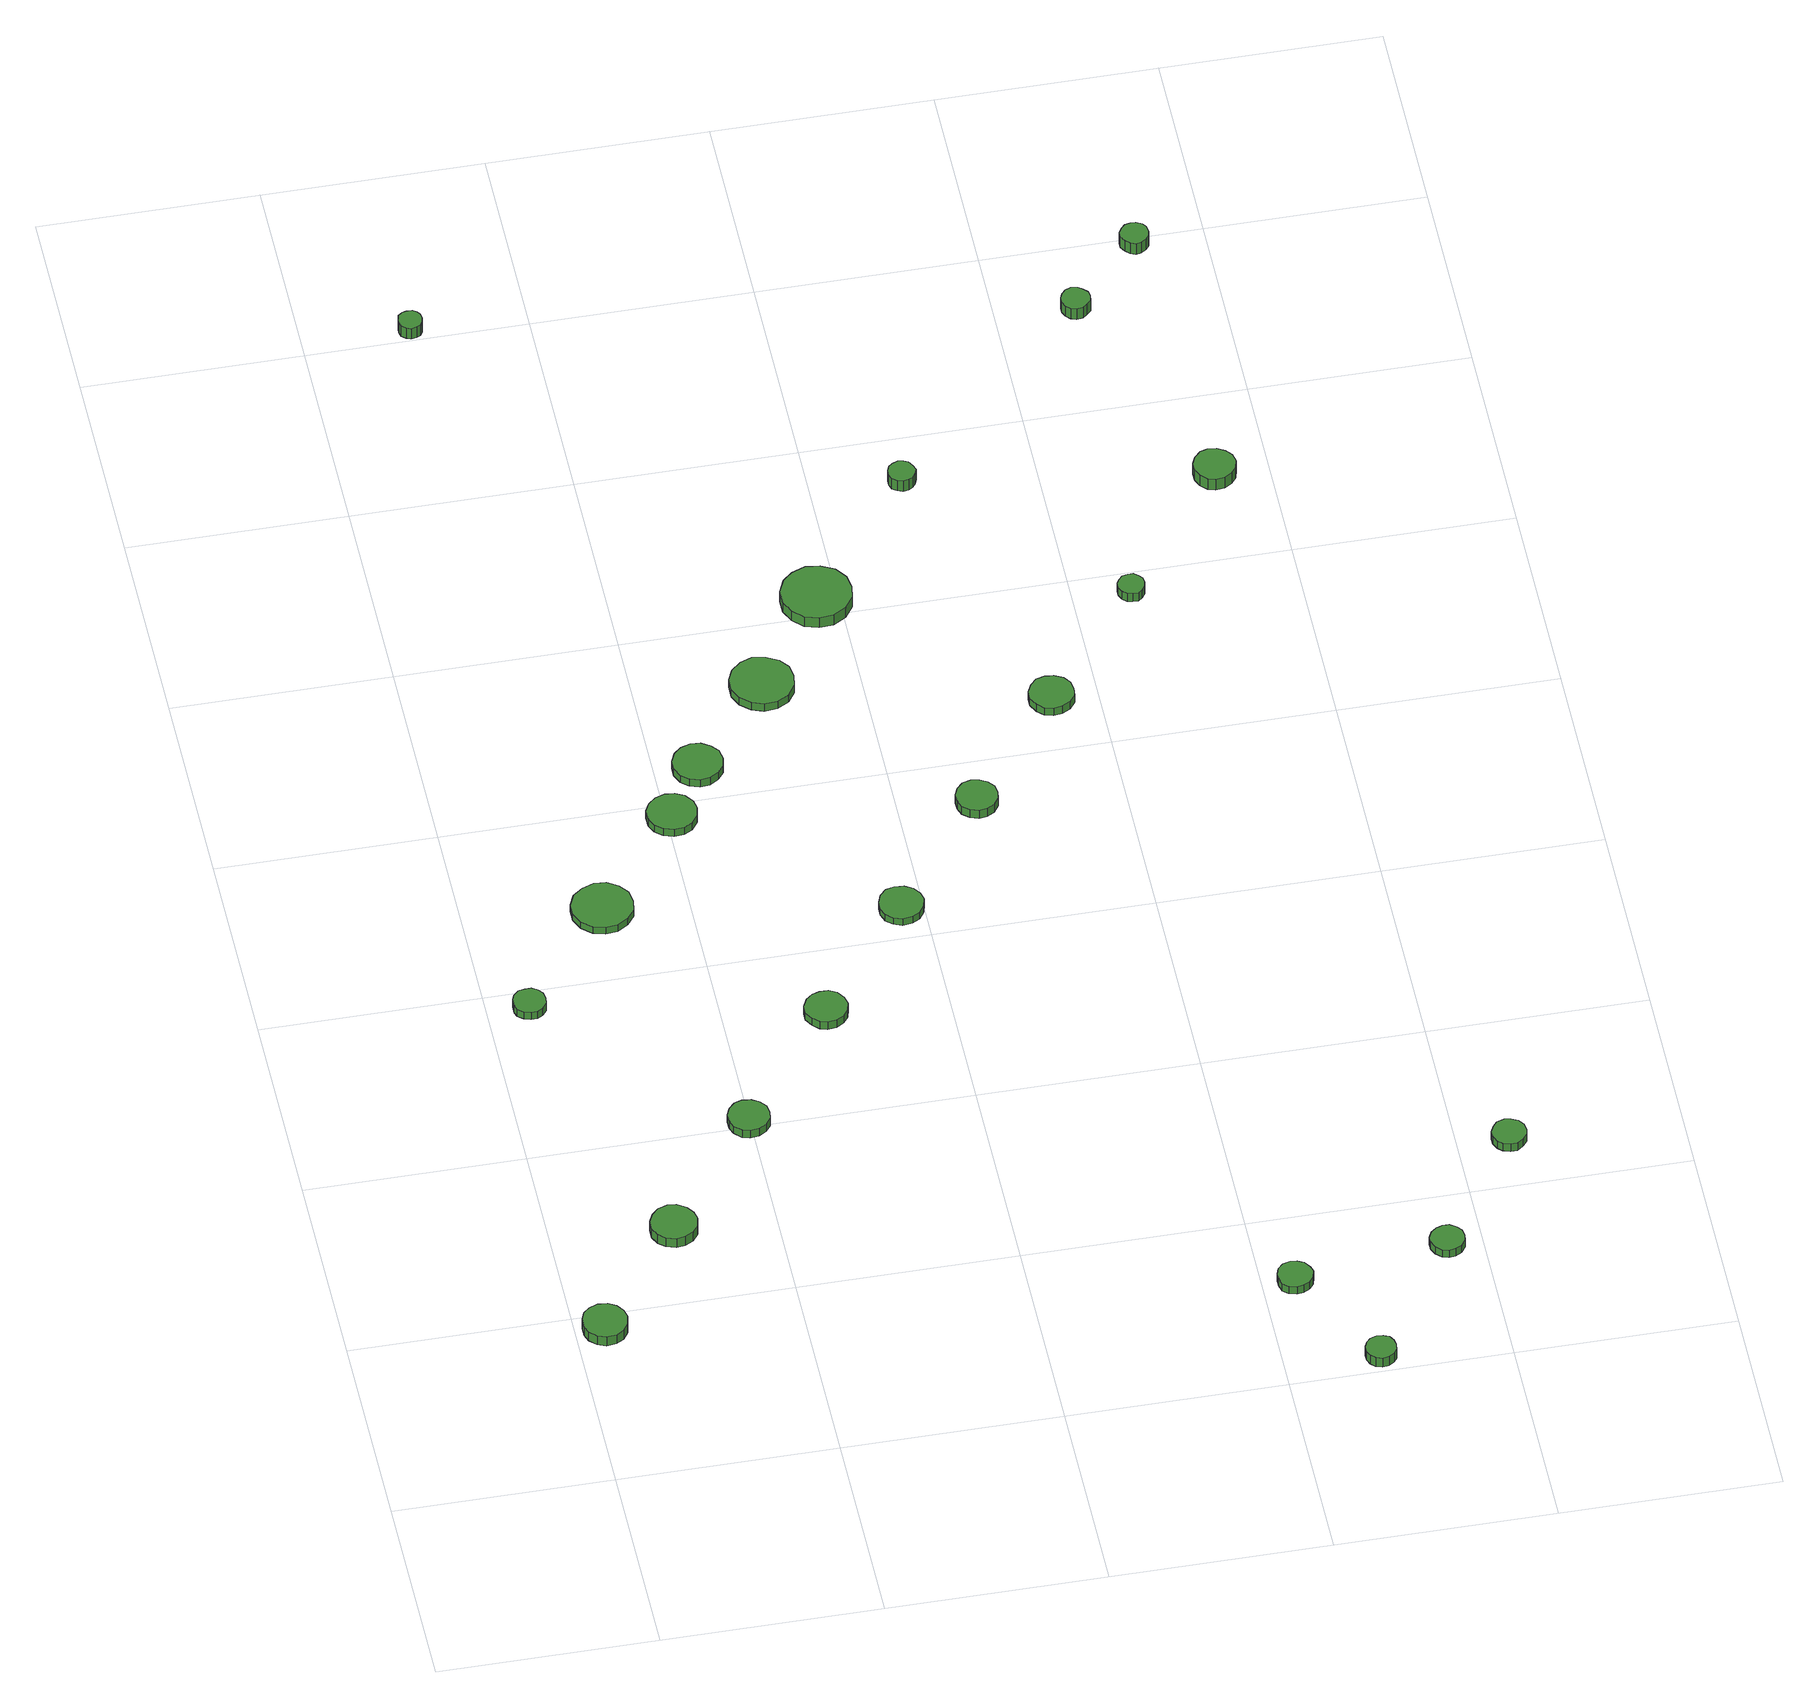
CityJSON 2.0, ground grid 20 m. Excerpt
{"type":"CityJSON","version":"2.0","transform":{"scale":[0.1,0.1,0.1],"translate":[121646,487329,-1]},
"CityObjects":{
"tree1":{"type":"SolitaryVegetationObject","attributes":{"function":"something"},"geometry":[{"type":"MultiSurface","lod":"1","boundaries":[[[0,1,2,3,4,5,6,7,8,9,10,11,12,13,14]],[[15,16,17,18,19,20,21,22,23,24,25,26,27,28,29]],[[0,29,28,1]],[[1,28,27,2]],[[2,27,26,3]],[[3,26,25,4]],[[4,25,24,5]],[[5,24,23,6]],[[6,23,22,7]],[[7,22,21,8]],[[8,21,20,9]],[[9,20,19,10]],[[10,19,18,11]],[[11,18,17,12]],[[12,17,16,13]],[[13,16,15,14]],[[14,15,29,0]]]}]},
"tree2":{"type":"SolitaryVegetationObject","attributes":{"function":"something"},"geometry":[{"type":"MultiSurface","lod":"1","boundaries":[[[30,31,32,33,34,35,36,37,38,39,40,41,42,43,44]],[[45,46,47,48,49,50,51,52,53,54,55,56,57,58,59]],[[30,59,58,31]],[[31,58,57,32]],[[32,57,56,33]],[[33,56,55,34]],[[34,55,54,35]],[[35,54,53,36]],[[36,53,52,37]],[[37,52,51,38]],[[38,51,50,39]],[[39,50,49,40]],[[40,49,48,41]],[[41,48,47,42]],[[42,47,46,43]],[[43,46,45,44]],[[44,45,59,30]]]}]},
"tree3":{"type":"SolitaryVegetationObject","attributes":{"function":"something"},"geometry":[{"type":"MultiSurface","lod":"1","boundaries":[[[60,61,62,63,64,65,66,67,68,69,70,71,72,73,74]],[[75,76,77,78,79,80,81,82,83,84,85,86,87,88,89]],[[60,89,88,61]],[[61,88,87,62]],[[62,87,86,63]],[[63,86,85,64]],[[64,85,84,65]],[[65,84,83,66]],[[66,83,82,67]],[[67,82,81,68]],[[68,81,80,69]],[[69,80,79,70]],[[70,79,78,71]],[[71,78,77,72]],[[72,77,76,73]],[[73,76,75,74]],[[74,75,89,60]]]}]},
"tree4":{"type":"SolitaryVegetationObject","attributes":{"function":"something"},"geometry":[{"type":"MultiSurface","lod":"1","boundaries":[[[90,91,92,93,94,95,96,97,98,99,100,101,102,103,104]],[[105,106,107,108,109,110,111,112,113,114,115,116,117,118,119]],[[90,119,118,91]],[[91,118,117,92]],[[92,117,116,93]],[[93,116,115,94]],[[94,115,114,95]],[[95,114,113,96]],[[96,113,112,97]],[[97,112,111,98]],[[98,111,110,99]],[[99,110,109,100]],[[100,109,108,101]],[[101,108,107,102]],[[102,107,106,103]],[[103,106,105,104]],[[104,105,119,90]]]}]},
"tree5":{"type":"SolitaryVegetationObject","attributes":{"function":"something"},"geometry":[{"type":"MultiSurface","lod":"1","boundaries":[[[120,121,122,123,124,125,126,127,128,129,130,131,132,133,134]],[[135,136,137,138,139,140,141,142,143,144,145,146,147,148,149]],[[120,149,148,121]],[[121,148,147,122]],[[122,147,146,123]],[[123,146,145,124]],[[124,145,144,125]],[[125,144,143,126]],[[126,143,142,127]],[[127,142,141,128]],[[128,141,140,129]],[[129,140,139,130]],[[130,139,138,131]],[[131,138,137,132]],[[132,137,136,133]],[[133,136,135,134]],[[134,135,149,120]]]}]},
"tree6":{"type":"SolitaryVegetationObject","attributes":{"function":"something"},"geometry":[{"type":"MultiSurface","lod":"1","boundaries":[[[150,151,152,153,154,155,156,157,158,159,160,161,162,163,164]],[[165,166,167,168,169,170,171,172,173,174,175,176,177,178,179]],[[150,179,178,151]],[[151,178,177,152]],[[152,177,176,153]],[[153,176,175,154]],[[154,175,174,155]],[[155,174,173,156]],[[156,173,172,157]],[[157,172,171,158]],[[158,171,170,159]],[[159,170,169,160]],[[160,169,168,161]],[[161,168,167,162]],[[162,167,166,163]],[[163,166,165,164]],[[164,165,179,150]]]}]},
"tree7":{"type":"SolitaryVegetationObject","attributes":{"function":"something"},"geometry":[{"type":"MultiSurface","lod":"1","boundaries":[[[180,181,182,183,184,185,186,187,188,189,190,191,192,193,194]],[[195,196,197,198,199,200,201,202,203,204,205,206,207,208,209]],[[180,209,208,181]],[[181,208,207,182]],[[182,207,206,183]],[[183,206,205,184]],[[184,205,204,185]],[[185,204,203,186]],[[186,203,202,187]],[[187,202,201,188]],[[188,201,200,189]],[[189,200,199,190]],[[190,199,198,191]],[[191,198,197,192]],[[192,197,196,193]],[[193,196,195,194]],[[194,195,209,180]]]}]},
"tree8":{"type":"SolitaryVegetationObject","attributes":{"function":"something"},"geometry":[{"type":"MultiSurface","lod":"1","boundaries":[[[210,211,212,213,214,215,216,217,218,219,220,221,222,223,224]],[[225,226,227,228,229,230,231,232,233,234,235,236,237,238,239]],[[210,239,238,211]],[[211,238,237,212]],[[212,237,236,213]],[[213,236,235,214]],[[214,235,234,215]],[[215,234,233,216]],[[216,233,232,217]],[[217,232,231,218]],[[218,231,230,219]],[[219,230,229,220]],[[220,229,228,221]],[[221,228,227,222]],[[222,227,226,223]],[[223,226,225,224]],[[224,225,239,210]]]}]},
"tree9":{"type":"SolitaryVegetationObject","attributes":{"function":"something"},"geometry":[{"type":"MultiSurface","lod":"1","boundaries":[[[240,241,242,243,244,245,246,247,248,249,250,251,252,253,254]],[[255,256,257,258,259,260,261,262,263,264,265,266,267,268,269]],[[240,269,268,241]],[[241,268,267,242]],[[242,267,266,243]],[[243,266,265,244]],[[244,265,264,245]],[[245,264,263,246]],[[246,263,262,247]],[[247,262,261,248]],[[248,261,260,249]],[[249,260,259,250]],[[250,259,258,251]],[[251,258,257,252]],[[252,257,256,253]],[[253,256,255,254]],[[254,255,269,240]]]}]},
"tree10":{"type":"SolitaryVegetationObject","attributes":{"function":"something"},"geometry":[{"type":"MultiSurface","lod":"1","boundaries":[[[270,271,272,273,274,275,276,277,278,279,280,281,282,283,284]],[[285,286,287,288,289,290,291,292,293,294,295,296,297,298,299]],[[270,299,298,271]],[[271,298,297,272]],[[272,297,296,273]],[[273,296,295,274]],[[274,295,294,275]],[[275,294,293,276]],[[276,293,292,277]],[[277,292,291,278]],[[278,291,290,279]],[[279,290,289,280]],[[280,289,288,281]],[[281,288,287,282]],[[282,287,286,283]],[[283,286,285,284]],[[284,285,299,270]]]}]},
"tree11":{"type":"SolitaryVegetationObject","attributes":{"function":"something"},"geometry":[{"type":"MultiSurface","lod":"1","boundaries":[[[300,301,302,303,304,305,306,307,308,309,310,311,312,313,314]],[[315,316,317,318,319,320,321,322,323,324,325,326,327,328,329]],[[300,329,328,301]],[[301,328,327,302]],[[302,327,326,303]],[[303,326,325,304]],[[304,325,324,305]],[[305,324,323,306]],[[306,323,322,307]],[[307,322,321,308]],[[308,321,320,309]],[[309,320,319,310]],[[310,319,318,311]],[[311,318,317,312]],[[312,317,316,313]],[[313,316,315,314]],[[314,315,329,300]]]}]},
"tree12":{"type":"SolitaryVegetationObject","attributes":{"function":"something"},"geometry":[{"type":"MultiSurface","lod":"1","boundaries":[[[330,331,332,333,334,335,336,337,338,339,340,341,342,343,344]],[[345,346,347,348,349,350,351,352,353,354,355,356,357,358,359]],[[330,359,358,331]],[[331,358,357,332]],[[332,357,356,333]],[[333,356,355,334]],[[334,355,354,335]],[[335,354,353,336]],[[336,353,352,337]],[[337,352,351,338]],[[338,351,350,339]],[[339,350,349,340]],[[340,349,348,341]],[[341,348,347,342]],[[342,347,346,343]],[[343,346,345,344]],[[344,345,359,330]]]}]},
"tree13":{"type":"SolitaryVegetationObject","attributes":{"function":"something"},"geometry":[{"type":"MultiSurface","lod":"1","boundaries":[[[360,361,362,363,364,365,366,367,368,369,370,371,372,373,374]],[[375,376,377,378,379,380,381,382,383,384,385,386,387,388,389]],[[360,389,388,361]],[[361,388,387,362]],[[362,387,386,363]],[[363,386,385,364]],[[364,385,384,365]],[[365,384,383,366]],[[366,383,382,367]],[[367,382,381,368]],[[368,381,380,369]],[[369,380,379,370]],[[370,379,378,371]],[[371,378,377,372]],[[372,377,376,373]],[[373,376,375,374]],[[374,375,389,360]]]}]},
"tree14":{"type":"SolitaryVegetationObject","attributes":{"function":"something"},"geometry":[{"type":"MultiSurface","lod":"1","boundaries":[[[390,391,392,393,394,395,396,397,398,399,400,401,402,403,404]],[[405,406,407,408,409,410,411,412,413,414,415,416,417,418,419]],[[390,419,418,391]],[[391,418,417,392]],[[392,417,416,393]],[[393,416,415,394]],[[394,415,414,395]],[[395,414,413,396]],[[396,413,412,397]],[[397,412,411,398]],[[398,411,410,399]],[[399,410,409,400]],[[400,409,408,401]],[[401,408,407,402]],[[402,407,406,403]],[[403,406,405,404]],[[404,405,419,390]]]}]},
"tree15":{"type":"SolitaryVegetationObject","attributes":{"function":"something"},"geometry":[{"type":"MultiSurface","lod":"1","boundaries":[[[420,421,422,423,424,425,426,427,428,429,430,431,432,433,434]],[[435,436,437,438,439,440,441,442,443,444,445,446,447,448,449]],[[420,449,448,421]],[[421,448,447,422]],[[422,447,446,423]],[[423,446,445,424]],[[424,445,444,425]],[[425,444,443,426]],[[426,443,442,427]],[[427,442,441,428]],[[428,441,440,429]],[[429,440,439,430]],[[430,439,438,431]],[[431,438,437,432]],[[432,437,436,433]],[[433,436,435,434]],[[434,435,449,420]]]}]},
"tree16":{"type":"SolitaryVegetationObject","attributes":{"function":"something"},"geometry":[{"type":"MultiSurface","lod":"1","boundaries":[[[450,451,452,453,454,455,456,457,458,459,460,461,462,463,464]],[[465,466,467,468,469,470,471,472,473,474,475,476,477,478,479]],[[450,479,478,451]],[[451,478,477,452]],[[452,477,476,453]],[[453,476,475,454]],[[454,475,474,455]],[[455,474,473,456]],[[456,473,472,457]],[[457,472,471,458]],[[458,471,470,459]],[[459,470,469,460]],[[460,469,468,461]],[[461,468,467,462]],[[462,467,466,463]],[[463,466,465,464]],[[464,465,479,450]]]}]},
"tree17":{"type":"SolitaryVegetationObject","attributes":{"function":"something"},"geometry":[{"type":"MultiSurface","lod":"1","boundaries":[[[480,481,482,483,484,485,486,487,488,489,490,491,492,493,494]],[[495,496,497,498,499,500,501,502,503,504,505,506,507,508,509]],[[480,509,508,481]],[[481,508,507,482]],[[482,507,506,483]],[[483,506,505,484]],[[484,505,504,485]],[[485,504,503,486]],[[486,503,502,487]],[[487,502,501,488]],[[488,501,500,489]],[[489,500,499,490]],[[490,499,498,491]],[[491,498,497,492]],[[492,497,496,493]],[[493,496,495,494]],[[494,495,509,480]]]}]},
"tree18":{"type":"SolitaryVegetationObject","attributes":{"function":"something"},"geometry":[{"type":"MultiSurface","lod":"1","boundaries":[[[510,511,512,513,514,515,516,517,518,519,520,521,522,523,524]],[[525,526,527,528,529,530,531,532,533,534,535,536,537,538,539]],[[510,539,538,511]],[[511,538,537,512]],[[512,537,536,513]],[[513,536,535,514]],[[514,535,534,515]],[[515,534,533,516]],[[516,533,532,517]],[[517,532,531,518]],[[518,531,530,519]],[[519,530,529,520]],[[520,529,528,521]],[[521,528,527,522]],[[522,527,526,523]],[[523,526,525,524]],[[524,525,539,510]]]}]},
"tree19":{"type":"SolitaryVegetationObject","attributes":{"function":"something"},"geometry":[{"type":"MultiSurface","lod":"1","boundaries":[[[540,541,542,543,544,545,546,547,548,549,550,551,552,553,554]],[[555,556,557,558,559,560,561,562,563,564,565,566,567,568,569]],[[540,569,568,541]],[[541,568,567,542]],[[542,567,566,543]],[[543,566,565,544]],[[544,565,564,545]],[[545,564,563,546]],[[546,563,562,547]],[[547,562,561,548]],[[548,561,560,549]],[[549,560,559,550]],[[550,559,558,551]],[[551,558,557,552]],[[552,557,556,553]],[[553,556,555,554]],[[554,555,569,540]]]}]},
"tree20":{"type":"SolitaryVegetationObject","attributes":{"function":"something"},"geometry":[{"type":"MultiSurface","lod":"1","boundaries":[[[570,571,572,573,574,575,576,577,578,579,580,581,582,583,584]],[[585,586,587,588,589,590,591,592,593,594,595,596,597,598,599]],[[570,599,598,571]],[[571,598,597,572]],[[572,597,596,573]],[[573,596,595,574]],[[574,595,594,575]],[[575,594,593,576]],[[576,593,592,577]],[[577,592,591,578]],[[578,591,590,579]],[[579,590,589,580]],[[580,589,588,581]],[[581,588,587,582]],[[582,587,586,583]],[[583,586,585,584]],[[584,585,599,570]]]}]},
"tree21":{"type":"SolitaryVegetationObject","attributes":{"function":"something"},"geometry":[{"type":"MultiSurface","lod":"1","boundaries":[[[600,601,602,603,604,605,606,607,608,609,610,611,612,613,614]],[[615,616,617,618,619,620,621,622,623,624,625,626,627,628,629]],[[600,629,628,601]],[[601,628,627,602]],[[602,627,626,603]],[[603,626,625,604]],[[604,625,624,605]],[[605,624,623,606]],[[606,623,622,607]],[[607,622,621,608]],[[608,621,620,609]],[[609,620,619,610]],[[610,619,618,611]],[[611,618,617,612]],[[612,617,616,613]],[[613,616,615,614]],[[614,615,629,600]]]}]},
"tree22":{"type":"SolitaryVegetationObject","attributes":{"function":"something"},"geometry":[{"type":"MultiSurface","lod":"1","boundaries":[[[630,631,632,633,634,635,636,637,638,639,640,641,642,643,644]],[[645,646,647,648,649,650,651,652,653,654,655,656,657,658,659]],[[630,659,658,631]],[[631,658,657,632]],[[632,657,656,633]],[[633,656,655,634]],[[634,655,654,635]],[[635,654,653,636]],[[636,653,652,637]],[[637,652,651,638]],[[638,651,650,639]],[[639,650,649,640]],[[640,649,648,641]],[[641,648,647,642]],[[642,647,646,643]],[[643,646,645,644]],[[644,645,659,630]]]}]},
"tree23":{"type":"SolitaryVegetationObject","attributes":{"function":"something"},"geometry":[{"type":"MultiSurface","lod":"1","boundaries":[[[660,661,662,663,664,665,666,667,668,669,670,671,672,673,674]],[[675,676,677,678,679,680,681,682,683,684,685,686,687,688,689]],[[660,689,688,661]],[[661,688,687,662]],[[662,687,686,663]],[[663,686,685,664]],[[664,685,684,665]],[[665,684,683,666]],[[666,683,682,667]],[[667,682,681,668]],[[668,681,680,669]],[[669,680,679,670]],[[670,679,678,671]],[[671,678,677,672]],[[672,677,676,673]],[[673,676,675,674]],[[674,675,689,660]]]}]}
},
"vertices":[
[47,183,17],[45,191,17],[40,198,17],[33,202,17],[24,203,17],[16,200,17],[10,195,17],[7,187,17],[7,178,17],[10,171,17],[16,165,17],[24,162,17],[33,163,17],[40,167,17],[45,174,17],[45,174,6],[40,167,6],[33,163,6],[24,162,6],[16,165,6],[10,171,6],[7,178,6],[7,187,6],[10,195,6],[16,200,6],[24,203,6],[33,202,6],[40,198,6],[45,191,6],[47,183,6],
[130,288,18],[128,296,18],[123,303,18],[115,308,18],[107,309,18],[98,306,18],[92,300,18],[88,292,18],[88,283,18],[92,275,18],[98,270,18],[107,267,18],[115,268,18],[123,272,18],[128,279,18],[128,279,7],[123,272,7],[115,268,7],[107,267,7],[98,270,7],[92,275,7],[88,283,7],[88,292,7],[92,300,7],[98,306,7],[107,309,7],[115,308,7],[123,303,7],[128,296,7],[130,288,7],
[52,578,18],[51,584,18],[47,589,18],[42,592,18],[36,592,18],[30,591,18],[25,586,18],[23,581,18],[23,574,18],[25,569,18],[30,565,18],[36,563,18],[42,563,18],[47,566,18],[51,571,18],[51,571,9],[47,566,9],[42,563,9],[36,563,9],[30,565,9],[25,569,9],[23,574,9],[23,581,9],[25,586,9],[30,591,9],[36,592,9],[42,592,9],[47,589,9],[51,584,9],[52,578,9],
[217,404,17],[216,412,17],[211,418,17],[204,422,17],[196,423,17],[189,421,17],[183,415,17],[180,408,17],[180,400,17],[183,393,17],[189,387,17],[196,385,17],[204,386,17],[211,390,17],[216,396,17],[216,396,8],[211,390,8],[204,386,8],[196,385,8],[189,387,8],[183,393,8],[180,400,8],[180,408,8],[183,415,8],[189,421,8],[196,423,8],[204,422,8],[211,418,8],[216,412,8],[217,404,8],
[150,679,18],[148,691,18],[141,700,18],[131,706,18],[120,707,18],[109,703,18],[100,696,18],[95,685,18],[95,674,18],[100,663,18],[109,655,18],[120,652,18],[131,653,18],[141,659,18],[148,668,18],[148,668,10],[141,659,10],[131,653,10],[120,652,10],[109,655,10],[100,663,10],[95,674,10],[95,685,10],[100,696,10],[109,703,10],[120,707,10],[131,706,10],[141,700,10],[148,691,10],[150,679,10],
[227,780,18],[225,789,18],[219,797,18],[211,801,18],[202,802,18],[193,799,18],[186,793,18],[182,785,18],[182,775,18],[186,767,18],[193,761,18],[202,758,18],[211,759,18],[219,763,18],[225,771,18],[225,771,9],[219,763,9],[211,759,9],[202,758,9],[193,761,9],[186,767,9],[182,775,9],[182,785,9],[186,793,9],[193,799,9],[202,802,9],[211,801,9],[219,797,9],[225,789,9],[227,780,9],
[310,520,18],[308,528,18],[303,535,18],[296,539,18],[288,539,18],[281,537,18],[275,532,18],[271,524,18],[271,516,18],[275,509,18],[281,503,18],[288,501,18],[296,502,18],[303,506,18],[308,512,18],[308,512,9],[303,506,9],[296,502,9],[288,501,9],[281,503,9],[275,509,9],[271,516,9],[271,524,9],[275,532,9],[281,537,9],[288,539,9],[296,539,9],[303,535,9],[308,528,9],[310,520,9],
[261,835,18],[259,845,18],[253,852,18],[245,857,18],[236,858,18],[227,855,18],[220,849,18],[216,840,18],[216,831,18],[220,822,18],[227,816,18],[236,813,18],[245,814,18],[253,819,18],[259,826,18],[259,826,9],[253,819,9],[245,814,9],[236,813,9],[227,816,9],[220,822,9],[216,831,9],[216,840,9],[220,849,9],[227,855,9],[236,858,9],[245,857,9],[253,852,9],[259,845,9],[261,835,9],
[106,1407,25],[105,1412,25],[103,1415,25],[99,1418,25],[94,1418,25],[90,1417,25],[86,1414,25],[85,1409,25],[85,1405,25],[86,1401,25],[90,1398,25],[94,1396,25],[99,1397,25],[103,1399,25],[105,1403,25],[105,1403,12],[103,1399,12],[99,1397,12],[94,1396,12],[90,1398,12],[86,1401,12],[85,1405,12],[85,1409,12],[86,1414,12],[90,1417,12],[94,1418,12],[99,1418,12],[103,1415,12],[105,1412,12],[106,1407,12],
[400,633,17],[398,641,17],[393,648,17],[386,652,17],[377,653,17],[369,651,17],[363,645,17],[360,637,17],[360,629,17],[363,621,17],[369,616,17],[377,613,17],[386,614,17],[393,618,17],[398,625,17],[398,625,9],[393,618,9],[386,614,9],[377,613,9],[369,616,9],[363,621,9],[360,629,9],[360,637,9],[363,645,9],[369,651,9],[377,653,9],[386,652,9],[393,648,9],[398,641,9],[400,633,9],
[341,922,18],[339,934,18],[332,943,18],[321,949,18],[309,951,18],[298,947,18],[289,939,18],[284,928,18],[284,916,18],[289,905,18],[298,897,18],[309,893,18],[321,894,18],[332,900,18],[339,910,18],[339,910,9],[332,900,9],[321,894,9],[309,893,9],[298,897,9],[289,905,9],[284,916,9],[284,928,9],[289,939,9],[298,947,9],[309,951,9],[321,949,9],[332,943,9],[339,934,9],[341,922,9],
[646,123,15],[644,129,15],[640,135,15],[634,138,15],[628,139,15],[621,137,15],[616,132,15],[614,126,15],[614,120,15],[616,113,15],[621,109,15],[628,107,15],[634,108,15],[640,111,15],[644,116,15],[644,116,6],[640,111,6],[634,108,6],[628,107,6],[621,109,6],[616,113,6],[614,120,6],[614,126,6],[616,132,6],[621,137,6],[628,139,6],[634,138,6],[640,135,6],[644,129,6],[646,123,6],
[411,1016,21],[409,1029,21],[401,1040,21],[389,1046,21],[376,1048,21],[363,1043,21],[354,1035,21],[348,1022,21],[348,1009,21],[354,997,21],[363,988,21],[376,984,21],[389,985,21],[401,992,21],[409,1003,21],[409,1003,9],[401,992,9],[389,985,9],[376,984,9],[363,988,9],[354,997,9],[348,1009,9],[348,1022,9],[354,1035,9],[363,1043,9],[376,1048,9],[389,1046,9],[401,1040,9],[409,1029,9],[411,1016,9],
[699,19,17],[698,25,17],[695,30,17],[690,32,17],[684,33,17],[678,31,17],[674,27,17],[672,22,17],[672,16,17],[674,11,17],[678,7,17],[684,5,17],[690,6,17],[695,9,17],[698,13,17],[698,13,6],[695,9,6],[690,6,6],[684,5,6],[678,7,6],[674,11,6],[672,16,6],[672,22,6],[674,27,6],[678,31,6],[684,33,6],[690,32,6],[695,30,6],[698,25,6],[699,19,6],
[488,748,18],[487,756,18],[482,762,18],[475,766,18],[468,767,18],[460,765,18],[454,759,18],[451,752,18],[451,744,18],[454,737,18],[460,732,18],[468,729,18],[475,730,18],[482,734,18],[487,741,18],[487,741,8],[482,734,8],[475,730,8],[468,729,8],[460,732,8],[454,737,8],[451,744,8],[451,752,8],[454,759,8],[460,765,8],[468,767,8],[475,766,8],[482,762,8],[487,756,8],[488,748,8],
[784,141,15],[783,147,15],[779,152,15],[773,156,15],[767,156,15],[761,154,15],[756,150,15],[753,144,15],[753,138,15],[756,132,15],[761,127,15],[767,125,15],[773,126,15],[779,129,15],[783,135,15],[783,135,6],[779,129,6],[773,126,6],[767,125,6],[761,127,6],[756,132,6],[753,138,6],[753,144,6],[756,150,6],[761,154,6],[767,156,6],[773,156,6],[779,152,6],[783,147,6],[784,141,6],
[578,860,17],[577,868,17],[572,875,17],[564,879,17],[556,880,17],[548,878,17],[542,872,17],[538,864,17],[538,856,17],[542,848,17],[548,842,17],[556,840,17],[564,841,17],[572,845,17],[577,852,17],[577,852,8],[572,845,8],[564,841,8],[556,840,8],[548,842,8],[542,848,8],[538,856,8],[538,864,8],[542,872,8],[548,878,8],[556,880,8],[564,879,8],[572,875,8],[577,868,8],[578,860,8],
[494,1145,22],[492,1150,22],[489,1155,22],[485,1157,22],[480,1158,22],[475,1156,22],[471,1153,22],[469,1148,22],[469,1143,22],[471,1138,22],[475,1135,22],[480,1133,22],[485,1134,22],[489,1136,22],[492,1140,22],[492,1140,9],[489,1136,9],[485,1134,9],[480,1133,9],[475,1135,9],[471,1138,9],[469,1143,9],[469,1148,9],[471,1153,9],[475,1156,9],[480,1158,9],[485,1157,9],[489,1155,9],[492,1150,9],[494,1145,9],
[862,257,15],[861,264,15],[857,269,15],[851,272,15],[845,273,15],[838,271,15],[834,266,15],[831,260,15],[831,254,15],[834,248,15],[838,244,15],[845,242,15],[851,242,15],[857,246,15],[861,251,15],[861,251,6],[857,246,6],[851,242,6],[845,242,6],[838,244,6],[834,248,6],[831,254,6],[831,260,6],[834,266,6],[838,271,6],[845,273,6],[851,272,6],[857,269,6],[861,264,6],[862,257,6],
[664,975,18],[663,980,18],[660,984,18],[656,987,18],[651,987,18],[646,986,18],[642,982,18],[640,978,18],[640,973,18],[642,968,18],[646,964,18],[651,963,18],[656,963,18],[660,966,18],[663,970,18],[663,970,8],[660,966,8],[656,963,8],[651,963,8],[646,964,8],[642,968,8],[640,973,8],[640,978,8],[642,982,8],[646,986,8],[651,987,8],[656,987,8],[660,984,8],[663,980,8],[664,975,8],
[683,1317,29],[682,1322,29],[678,1326,29],[674,1329,29],[668,1330,29],[663,1328,29],[659,1324,29],[657,1319,29],[657,1314,29],[659,1309,29],[663,1305,29],[668,1303,29],[674,1304,29],[678,1307,29],[682,1311,29],[682,1311,16],[678,1307,16],[674,1304,16],[668,1303,16],[663,1305,16],[659,1309,16],[657,1314,16],[657,1319,16],[659,1324,16],[663,1328,16],[668,1330,16],[674,1329,16],[678,1326,16],[682,1322,16],[683,1317,16],
[770,1099,24],[768,1107,24],[763,1113,24],[756,1117,24],[748,1118,24],[741,1116,24],[735,1110,24],[732,1103,24],[732,1095,24],[735,1088,24],[741,1082,24],[748,1080,24],[756,1081,24],[763,1085,24],[768,1091,24],[768,1091,11],[763,1085,11],[756,1081,11],[748,1080,11],[741,1082,11],[735,1088,11],[732,1095,11],[732,1103,11],[735,1110,11],[741,1116,11],[748,1118,11],[756,1117,11],[763,1113,11],[768,1107,11],[770,1099,11],
[749,1387,26],[748,1393,26],[745,1397,26],[740,1400,26],[735,1400,26],[730,1399,26],[726,1395,26],[723,1390,26],[723,1385,26],[726,1380,26],[730,1376,26],[735,1374,26],[740,1375,26],[745,1378,26],[748,1382,26],[748,1382,13],[745,1378,13],[740,1375,13],[735,1374,13],[730,1376,13],[726,1380,13],[723,1385,13],[723,1390,13],[726,1395,13],[730,1399,13],[735,1400,13],[740,1400,13],[745,1397,13],[748,1393,13],[749,1387,13]
]}
